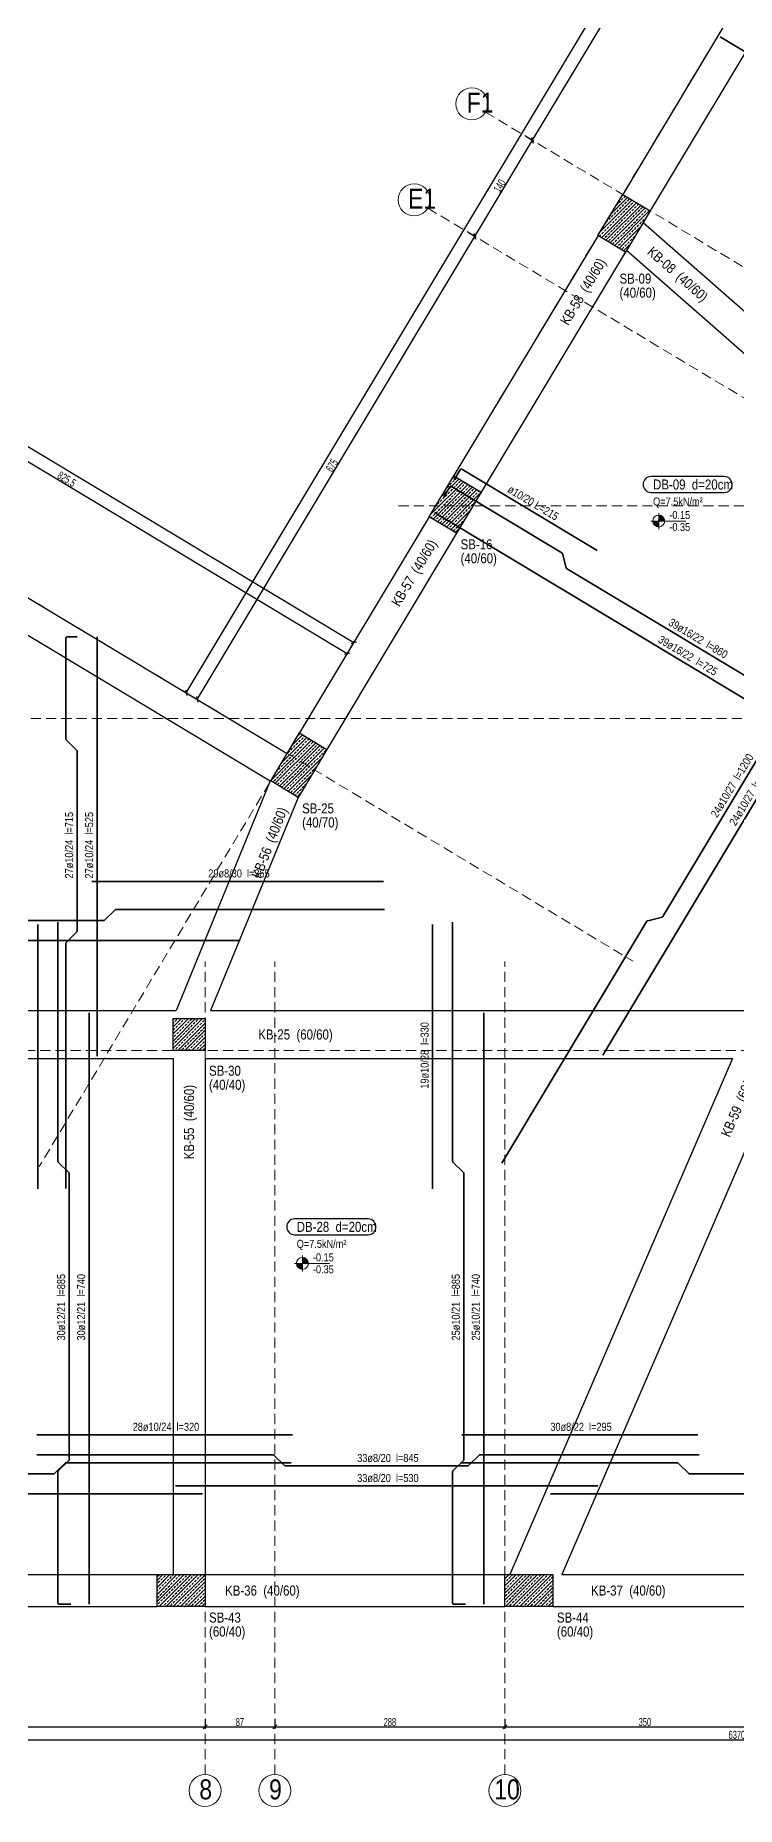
# Model space of a CAD drawing. Header units: millimetres. Extents: x 2068 to 9186, y 624 to 4235.
# Drawn here: x 4861 to 5737, y 631 to 2844 of the extents above; entities that cross this region are included whole.
import ezdxf
from ezdxf.enums import TextEntityAlignment as Align

# ---------------------------------------------------------------- set-up
doc = ezdxf.new("R2010")
doc.units = ezdxf.units.MM
doc.linetypes.add('DASHED', pattern=[19.05, 12.7, -6.35])
for name, color, linetype, lineweight in [('AKS BALONU (BEYKENT)', 7, 'Continuous', 20), ('AKS CIZGISI (BEYKENT)', 252, 'DASHED', 20), ('AKS NO (BEYKENT)', 3, 'Continuous', 20), ('AKS OLCU (BEYKENT)', 200, 'Continuous', 20), ('DONATI (BEYKENT)', 4, 'Continuous', 35), ('DONATI YAZISI (BEYKENT)', 3, 'Continuous', 20), ('DOSEME ISMI (BEYKENT)', 9, 'Continuous', 20), ('DOSEME PAFTA (BEYKENT)', 3, 'Continuous', 20), ('KIRIS (BEYKENT)', 2, 'Continuous', 30), ('KIRIS ISMI (BEYKENT)', 40, 'Continuous', 20), ('KOLON (BEYKENT)', 3, 'Continuous', 30), ('KOLON ISMI (BEYKENT)', 91, 'Continuous', 20), ('KOT CIZGI (BEYKENT)', 120, 'Continuous', 20), ('KOT YAZI (BEYKENT)', 7, 'Continuous', 20), ('TARAMA (BEYKENT)', 252, 'Continuous', 25), ('YAZI (BEYKENT)', 140, 'Continuous', 20)]:
    doc.layers.add(name, color=color, linetype=linetype, lineweight=lineweight)
doc.styles.add('DONATI YAZISI (BEYKENT)', font='')
doc.styles.add('DSMOLC-50', font='bahnschrift light condensed', dxfattribs={"width": 0.75, "height": 10})
doc.styles.add('KOT (BEYKENT)', font='')
doc.styles.add('YAZI (BEYKENT)', font='')
doc.styles.get('DONATI YAZISI (BEYKENT)').set_extended_font_data('Bahnschrift Light Condensed')
doc.styles.get('KOT (BEYKENT)').set_extended_font_data('Bahnschrift Light Condensed')
doc.styles.get('YAZI (BEYKENT)').set_extended_font_data('Bahnschrift Light Condensed')
doc.dimstyles.new('DSMOLC-50', dxfattribs={"dimtxt": 10, "dimasz": 5, "dimexe": 2, "dimexo": 2, "dimgap": 1, "dimtad": 1, "dimdec": 1, "dimrnd": 0.5, "dimzin": 12, "dimdsep": 46, "dimtxsty": 'DSMOLC-50', "dimblk": 'OBLIQUE', "dimblk1": 'OBLIQUE', "dimblk2": 'OBLIQUE', "dimcen": 0, "dimclrt": 7, "dimadec": 0, "dimazin": 0, "dimtfac": 1, "dimtdec": 4, "dimtix": 1, "dimtmove": 2, "dimatfit": 3, "dimfxl": 1, "dimtzin": 0, "dimarcsym": 0})
pattern_1 = [(45, (900.76, 27.5714), (-4.4194174, 4.4194174), []), (45, (905.1795, 27.5714), (-4.4194174, 4.4194174), [3.125, -1.5625])]

# ---------------------------------------------------------------- blocks, each defined once
blk = doc.blocks.new('_Oblique')
at = {"color": 0, "linetype": 'ByBlock', "lineweight": -2}
blk.add_line((-0.5, -0.5), (0.5, 0.5), dxfattribs=at)
blk = doc.blocks.new('*D98')
at = {"layer": 'AKS OLCU (BEYKENT)', "color": 0, "lineweight": -2, "transparency": 16777216}
for p, q in [((4497.7, 740.1), (4497.7, 728.1)), ((5072.7, 740.1), (5072.7, 728.1)), ((4497.7, 730.1), (5072.7, 730.1))]:
    blk.add_line(p, q, dxfattribs=at)
at = {"layer": 'DEFPOINTS', "color": 0, "transparency": 16777216}
for p in [(4497.7, 742.1), (5072.7, 742.1), (5072.7, 730.1)]:
    blk.add_point(p, dxfattribs=at)
at = {"layer": 'AKS OLCU (BEYKENT)', "color": 0, "lineweight": -2, "transparency": 16777216, "xscale": 5, "yscale": 5, "zscale": 5, "rotation": 180}
blk.add_blockref('_Oblique', (4497.7, 730.1), dxfattribs=at)
at = {"layer": 'AKS OLCU (BEYKENT)', "color": 0, "lineweight": -2, "transparency": 16777216, "xscale": 5, "yscale": 5, "zscale": 5}
blk.add_blockref('_Oblique', (5072.7, 730.1), dxfattribs=at)
at = {"layer": 'AKS OLCU (BEYKENT)', "color": 7, "transparency": 16777216, "insert": (4785.2, 736.2), "char_height": 10, "attachment_point": 5, "style": 'DSMOLC-50'}
blk.add_mtext('575', dxfattribs=at)
blk = doc.blocks.new('*D99')
at = {"layer": 'AKS OLCU (BEYKENT)', "color": 0, "lineweight": -2, "transparency": 16777216}
for p, q in [((5072.7, 740.1), (5072.7, 728.1)), ((5159.9, 740.1), (5159.9, 728.1)), ((5072.7, 730.1), (5159.9, 730.1))]:
    blk.add_line(p, q, dxfattribs=at)
at = {"layer": 'DEFPOINTS', "color": 0, "transparency": 16777216}
for p in [(5072.7, 742.1), (5159.9, 742.1), (5159.9, 730.1)]:
    blk.add_point(p, dxfattribs=at)
at = {"layer": 'AKS OLCU (BEYKENT)', "color": 0, "lineweight": -2, "transparency": 16777216, "xscale": 5, "yscale": 5, "zscale": 5, "rotation": 180}
blk.add_blockref('_Oblique', (5072.7, 730.1), dxfattribs=at)
at = {"layer": 'AKS OLCU (BEYKENT)', "color": 0, "lineweight": -2, "transparency": 16777216, "xscale": 5, "yscale": 5, "zscale": 5}
blk.add_blockref('_Oblique', (5159.9, 730.1), dxfattribs=at)
at = {"layer": 'AKS OLCU (BEYKENT)', "color": 7, "transparency": 16777216, "insert": (5116.3, 736.2), "char_height": 10, "attachment_point": 5, "style": 'DSMOLC-50'}
blk.add_mtext('87', dxfattribs=at)
blk = doc.blocks.new('*D100')
at = {"layer": 'AKS OLCU (BEYKENT)', "color": 0, "lineweight": -2, "transparency": 16777216}
for p, q in [((5159.9, 740.1), (5159.9, 728.1)), ((5447.7, 740.1), (5447.7, 728.1)), ((5159.9, 730.1), (5447.7, 730.1))]:
    blk.add_line(p, q, dxfattribs=at)
at = {"layer": 'DEFPOINTS', "color": 0, "transparency": 16777216}
for p in [(5159.9, 742.1), (5447.7, 742.1), (5447.7, 730.1)]:
    blk.add_point(p, dxfattribs=at)
at = {"layer": 'AKS OLCU (BEYKENT)', "color": 0, "lineweight": -2, "transparency": 16777216, "xscale": 5, "yscale": 5, "zscale": 5, "rotation": 180}
blk.add_blockref('_Oblique', (5159.9, 730.1), dxfattribs=at)
at = {"layer": 'AKS OLCU (BEYKENT)', "color": 0, "lineweight": -2, "transparency": 16777216, "xscale": 5, "yscale": 5, "zscale": 5}
blk.add_blockref('_Oblique', (5447.7, 730.1), dxfattribs=at)
at = {"layer": 'AKS OLCU (BEYKENT)', "color": 7, "transparency": 16777216, "insert": (5303.8, 736.2), "char_height": 10, "attachment_point": 5, "style": 'DSMOLC-50'}
blk.add_mtext('288', dxfattribs=at)
blk = doc.blocks.new('*D101')
at = {"layer": 'AKS OLCU (BEYKENT)', "color": 0, "lineweight": -2, "transparency": 16777216}
for p, q in [((5447.7, 740.1), (5447.7, 728.1)), ((5797.7, 740.1), (5797.7, 728.1)), ((5447.7, 730.1), (5797.7, 730.1))]:
    blk.add_line(p, q, dxfattribs=at)
at = {"layer": 'DEFPOINTS', "color": 0, "transparency": 16777216}
for p in [(5447.7, 742.1), (5797.7, 742.1), (5797.7, 730.1)]:
    blk.add_point(p, dxfattribs=at)
at = {"layer": 'AKS OLCU (BEYKENT)', "color": 0, "lineweight": -2, "transparency": 16777216, "xscale": 5, "yscale": 5, "zscale": 5, "rotation": 180}
blk.add_blockref('_Oblique', (5447.7, 730.1), dxfattribs=at)
at = {"layer": 'AKS OLCU (BEYKENT)', "color": 0, "lineweight": -2, "transparency": 16777216, "xscale": 5, "yscale": 5, "zscale": 5}
blk.add_blockref('_Oblique', (5797.7, 730.1), dxfattribs=at)
at = {"layer": 'AKS OLCU (BEYKENT)', "color": 7, "transparency": 16777216, "insert": (5622.7, 736.2), "char_height": 10, "attachment_point": 5, "style": 'DSMOLC-50'}
blk.add_mtext('350', dxfattribs=at)
blk = doc.blocks.new('*D117')
at = {"layer": 'AKS OLCU (BEYKENT)', "color": 0, "lineweight": -2, "transparency": 16777216}
for p, q in [((2552.7, 740.1), (2552.7, 712.1)), ((8922.7, 740.1), (8922.7, 712.1)), ((2552.7, 714.1), (8922.7, 714.1))]:
    blk.add_line(p, q, dxfattribs=at)
at = {"layer": 'DEFPOINTS', "color": 0, "transparency": 16777216}
for p in [(2552.7, 742.1), (8922.7, 742.1), (8922.7, 714.1)]:
    blk.add_point(p, dxfattribs=at)
at = {"layer": 'AKS OLCU (BEYKENT)', "color": 0, "lineweight": -2, "transparency": 16777216, "xscale": 5, "yscale": 5, "zscale": 5, "rotation": 180}
blk.add_blockref('_Oblique', (2552.7, 714.1), dxfattribs=at)
at = {"layer": 'AKS OLCU (BEYKENT)', "color": 0, "lineweight": -2, "transparency": 16777216, "xscale": 5, "yscale": 5, "zscale": 5}
blk.add_blockref('_Oblique', (8922.7, 714.1), dxfattribs=at)
at = {"layer": 'AKS OLCU (BEYKENT)', "color": 7, "transparency": 16777216, "insert": (5737.7, 720.2), "char_height": 10, "attachment_point": 5, "style": 'DSMOLC-50'}
blk.add_mtext('6370', dxfattribs=at)
blk = doc.blocks.new('*D126')
at = {"layer": 'AKS OLCU (BEYKENT)', "color": 0, "lineweight": -2, "transparency": 16777216}
for p, q in [((4547.7, 2505.5), (4541.6, 2495.3)), ((4542.6, 2497), (5250.5, 2071.9)), ((5255.6, 2080.5), (5249.5, 2070.2))]:
    blk.add_line(p, q, dxfattribs=at)
at = {"layer": 'DEFPOINTS', "color": 0, "transparency": 16777216}
for p in [(4548.8, 2507.3), (5256.7, 2082.2), (5250.5, 2071.9)]:
    blk.add_point(p, dxfattribs=at)
at = {"layer": 'AKS OLCU (BEYKENT)', "color": 0, "lineweight": -2, "transparency": 16777216, "xscale": 5, "yscale": 5, "zscale": 5}
for p, rotation in [((4542.6, 2497), 149.019697985541), ((5250.5, 2071.9), 329.019697985541)]:
    blk.add_blockref('_Oblique', p, dxfattribs=dict(at, rotation=rotation))
at = {"layer": 'AKS OLCU (BEYKENT)', "color": 7, "transparency": 16777216, "insert": (4899.7, 2289.7), "char_height": 10, "attachment_point": 5, "rotation": 329.0197, "style": 'DSMOLC-50'}
blk.add_mtext('825.5', dxfattribs=at)
blk = doc.blocks.new('*D127')
at = {"layer": 'AKS OLCU (BEYKENT)', "color": 0, "lineweight": -2, "transparency": 16777216}
for p, q in [((3534.5, 3118.6), (3536.5, 3122)), ((3535.5, 3120.3), (5258.7, 2085.7)), ((5257.7, 2083.9), (5259.8, 2087.4))]:
    blk.add_line(p, q, dxfattribs=at)
at = {"layer": 'DEFPOINTS', "color": 0, "transparency": 16777216}
for p in [(3533.4, 3116.9), (5256.7, 2082.2), (5258.7, 2085.7)]:
    blk.add_point(p, dxfattribs=at)
at = {"layer": 'AKS OLCU (BEYKENT)', "color": 0, "lineweight": -2, "transparency": 16777216, "xscale": 5, "yscale": 5, "zscale": 5}
for p, rotation in [((3535.5, 3120.3), 149.019697985541), ((5258.7, 2085.7), 329.019697985541)]:
    blk.add_blockref('_Oblique', p, dxfattribs=dict(at, rotation=rotation))
at = {"layer": 'AKS OLCU (BEYKENT)', "color": 7, "transparency": 16777216, "insert": (4400.3, 2608.2), "char_height": 10, "attachment_point": 5, "rotation": 329.0197, "style": 'DSMOLC-50'}
blk.add_mtext('2010', dxfattribs=at)
blk = doc.blocks.new('*D128')
at = {"layer": 'AKS OLCU (BEYKENT)', "color": 0, "lineweight": -2, "transparency": 16777216}
for p, q in [((5062.8, 2014.5), (5410.2, 2593.1)), ((5401.6, 2598.3), (5411.9, 2592.1)), ((5054.2, 2019.6), (5064.5, 2013.4))]:
    blk.add_line(p, q, dxfattribs=at)
at = {"layer": 'DEFPOINTS', "color": 0, "transparency": 16777216}
for p in [(5399.9, 2599.3), (5410.2, 2593.1), (5052.5, 2020.7)]:
    blk.add_point(p, dxfattribs=at)
at = {"layer": 'AKS OLCU (BEYKENT)', "color": 0, "lineweight": -2, "transparency": 16777216, "xscale": 5, "yscale": 5, "zscale": 5}
for p, rotation in [((5410.2, 2593.1), 59.02005445006816), ((5062.8, 2014.5), 239.0200544500682)]:
    blk.add_blockref('_Oblique', p, dxfattribs=dict(at, rotation=rotation))
at = {"layer": 'AKS OLCU (BEYKENT)', "color": 7, "transparency": 16777216, "insert": (5231.3, 2306.9), "char_height": 10, "attachment_point": 5, "rotation": 59.0201, "style": 'DSMOLC-50'}
blk.add_mtext('675', dxfattribs=at)
blk = doc.blocks.new('*D129')
at = {"layer": 'AKS OLCU (BEYKENT)', "color": 0, "lineweight": -2, "transparency": 16777216}
for p, q in [((5410.2, 2593.1), (5482.2, 2713.2)), ((5473.7, 2718.3), (5484, 2712.1)), ((5401.6, 2598.3), (5411.9, 2592.1))]:
    blk.add_line(p, q, dxfattribs=at)
at = {"layer": 'DEFPOINTS', "color": 0, "transparency": 16777216}
for p in [(5472, 2719.3), (5482.2, 2713.2), (5399.9, 2599.3)]:
    blk.add_point(p, dxfattribs=at)
at = {"layer": 'AKS OLCU (BEYKENT)', "color": 0, "lineweight": -2, "transparency": 16777216, "xscale": 5, "yscale": 5, "zscale": 5}
for p, rotation in [((5482.2, 2713.2), 59.02005445006816), ((5410.2, 2593.1), 239.0200544500682)]:
    blk.add_blockref('_Oblique', p, dxfattribs=dict(at, rotation=rotation))
at = {"layer": 'AKS OLCU (BEYKENT)', "color": 7, "transparency": 16777216, "insert": (5441, 2656.3), "char_height": 10, "attachment_point": 5, "rotation": 59.0201, "style": 'DSMOLC-50'}
blk.add_mtext('140', dxfattribs=at)
blk = doc.blocks.new('*D130')
at = {"layer": 'AKS OLCU (BEYKENT)', "color": 0, "lineweight": -2, "transparency": 16777216}
for p, q in [((5482.2, 2713.2), (5801.4, 3244.7)), ((5792.8, 3249.9), (5803.1, 3243.7)), ((5473.7, 2718.3), (5484, 2712.1))]:
    blk.add_line(p, q, dxfattribs=at)
at = {"layer": 'DEFPOINTS', "color": 0, "transparency": 16777216}
for p in [(5791.1, 3250.9), (5801.4, 3244.7), (5472, 2719.3)]:
    blk.add_point(p, dxfattribs=at)
at = {"layer": 'AKS OLCU (BEYKENT)', "color": 0, "lineweight": -2, "transparency": 16777216, "xscale": 5, "yscale": 5, "zscale": 5}
for p, rotation in [((5801.4, 3244.7), 59.02005445006816), ((5482.2, 2713.2), 239.0200544500682)]:
    blk.add_blockref('_Oblique', p, dxfattribs=dict(at, rotation=rotation))
at = {"layer": 'AKS OLCU (BEYKENT)', "color": 7, "transparency": 16777216, "insert": (5636.6, 2982.1), "char_height": 10, "attachment_point": 5, "rotation": 59.0201, "style": 'DSMOLC-50'}
blk.add_mtext('620', dxfattribs=at)
blk = doc.blocks.new('*D132')
at = {"layer": 'AKS OLCU (BEYKENT)', "color": 0, "lineweight": -2, "transparency": 16777216}
for p, q in [((5049, 2022.7), (6178.9, 3904.5)), ((6180.6, 3903.5), (6177.1, 3905.6)), ((5050.8, 2021.7), (5047.3, 2023.7))]:
    blk.add_line(p, q, dxfattribs=at)
at = {"layer": 'DEFPOINTS', "color": 0, "transparency": 16777216}
for p in [(6178.9, 3904.5), (6182.3, 3902.5), (5052.5, 2020.7)]:
    blk.add_point(p, dxfattribs=at)
at = {"layer": 'AKS OLCU (BEYKENT)', "color": 0, "lineweight": -2, "transparency": 16777216, "xscale": 5, "yscale": 5, "zscale": 5}
for p, rotation in [((6178.9, 3904.5), 59.02005445006816), ((5049, 2022.7), 239.0200544500682)]:
    blk.add_blockref('_Oblique', p, dxfattribs=dict(at, rotation=rotation))
at = {"layer": 'AKS OLCU (BEYKENT)', "color": 7, "transparency": 16777216, "insert": (5608.7, 2966.8), "char_height": 10, "attachment_point": 5, "rotation": 59.0201, "style": 'DSMOLC-50'}
blk.add_mtext('2195', dxfattribs=at)

msp = doc.modelspace()

# ---------------------------------------------------------------- hatches: boundary and pattern name
at = {"layer": 'KOT CIZGI (BEYKENT)'}
h = msp.add_hatch(color=256, dxfattribs=at)
h.dxf.hatch_style = 1
h.paths.add_polyline_path([(5639.98, 2237.39), (5632.48, 2237.39, 0.4142136), (5639.98, 2229.89)])
h = msp.add_hatch(color=256, dxfattribs=at)
h.dxf.hatch_style = 1
h.paths.add_polyline_path([(5639.98, 2244.89), (5639.98, 2237.39), (5647.48, 2237.39, 0.4142136)])
h = msp.add_hatch(color=256, dxfattribs=at)
h.dxf.hatch_style = 1
h.paths.add_polyline_path([(5194.42, 1309.58), (5186.92, 1309.58, 0.4142136), (5194.42, 1302.08)])
h = msp.add_hatch(color=256, dxfattribs=at)
h.dxf.hatch_style = 1
h.paths.add_polyline_path([(5194.42, 1317.08), (5194.42, 1309.58), (5201.92, 1309.58, 0.4142136)])
at = {"layer": 'TARAMA (BEYKENT)'}
h = msp.add_hatch(dxfattribs=at)
h.set_pattern_fill('ANSI33', color=256, style=0, pattern_type=0)
h.set_pattern_definition(pattern_1)
h.paths.add_polyline_path([(5594.9, 2645.56), (5629.19, 2624.97), (5598.31, 2573.53), (5564.01, 2594.12)], flags=0)
h = msp.add_hatch(dxfattribs=at)
h.set_pattern_fill('ANSI33', color=256, style=0, pattern_type=0)
h.set_pattern_definition(pattern_1)
h.paths.add_polyline_path([(5383.85, 2294.05), (5418.15, 2273.46), (5387.26, 2222.02), (5352.97, 2242.61)], flags=0)
h = msp.add_hatch(dxfattribs=at)
h.set_pattern_fill('ANSI33', color=256, style=0, pattern_type=0)
h.set_pattern_definition(pattern_1)
h.paths.add_polyline_path([(5190.82, 1972.55), (5225.12, 1951.96), (5189.08, 1891.94), (5154.79, 1912.53)], flags=0)
h = msp.add_hatch(dxfattribs=at)
h.set_pattern_fill('ANSI33', color=256, style=0, pattern_type=0)
h.set_pattern_definition(pattern_1)
h.paths.add_polyline_path([(5032.73, 1615.62), (5072.72, 1615.62), (5072.72, 1575.62), (5032.73, 1575.62)], flags=0)
h = msp.add_hatch(dxfattribs=at)
h.set_pattern_fill('ANSI33', color=256, style=0, pattern_type=0)
h.set_pattern_definition(pattern_1)
h.paths.add_polyline_path([(5012.72, 920.62), (5072.72, 920.62), (5072.72, 880.62), (5012.72, 880.62)], flags=0)
h = msp.add_hatch(dxfattribs=at)
h.set_pattern_fill('ANSI33', color=256, style=0, pattern_type=0)
h.set_pattern_definition(pattern_1)
h.paths.add_polyline_path([(5447.69, 920.62), (5507.69, 920.62), (5507.69, 880.62), (5447.69, 880.62)], flags=0)

# ---------------------------------------------------------------- linework, layer by layer
at = {"layer": 'AKS BALONU (BEYKENT)'}
for centre in [(5406.28, 2758.78), (5334.21, 2638.75), (5072.73, 650.62), (5159.93, 650.62), (5447.72, 650.62)]:
    msp.add_circle(centre, 20, dxfattribs=at)
at = {"layer": 'AKS CIZGISI (BEYKENT)'}
for p, q in [((6408.19, 4000.16), (4865.37, 1430.47)), ((3280.65, 3084.41), (5607.94, 1687.16)), ((5423.42, 2748.48), (6665.09, 2003.02)), ((5351.36, 2628.45), (6593.03, 1882.99)), ((5314.69, 2256.15), (9137.72, 2256.15)), ((3254.71, 1990.62), (9137.72, 1990.62)), ((5072.73, 670.62), (5072.73, 1686.91)), ((5159.93, 670.62), (5159.93, 1686.91)), ((5447.72, 670.62), (5447.72, 1686.91)), ((2752.06, 1575.62), (9137.72, 1575.62)), ((2352.73, 880.62), (9137.72, 880.62))]:
    msp.add_line(p, q, dxfattribs=at)
at = {"layer": 'DONATI (BEYKENT)'}
for points in [[(5716.68, 2842.6), (6337.41, 2469.92)], [(5570.22, 1569.75), (6008.96, 2300.51)], [(5359.62, 2247.9), (5980.35, 1875.21)], [(4937.78, 1568.62), (4937.78, 2092.48)], [(4931.05, 1786.94), (5296.05, 1786.94)], [(4863.78, 1402.89), (4863.78, 1732.89)], [(5357.24, 1402.89), (5357.24, 1732.89)], [(4460.73, 1712.94), (5116.65, 1712.94)], [(4927.78, 883.62), (4927.78, 1622.62)], [(5421.24, 883.62), (5421.24, 1622.62)], [(4862.27, 1095.32), (5182.26, 1095.32)], [(5393.75, 1095.32), (5688.75, 1095.32)], [(4322.11, 1021.32), (5069.72, 1021.32)], [(5035.73, 1031.32), (5563.82, 1031.32)], [(5504.48, 1021.32), (6092.93, 1021.32)]]:
    msp.add_lwpolyline(points, dxfattribs=at)
for points in [[(5443.66, 1434.72), (5625.24, 1737.16, -0.1989124), (5626.17, 1737.84), (5644.17, 1742.34, 0.1989124), (5645.09, 1743.02), (5863.89, 2107.45, 0.1989124), (5864.06, 2108.58), (5859.57, 2126.59, -0.1989124), (5859.74, 2127.72), (6054.27, 2451.74)], [(5371.46, 2267.61), (5378.92, 2280.05, -0.4142136), (5380.98, 2280.56), (5518.91, 2197.75, -0.1989124), (5519.59, 2196.82), (5524.09, 2178.82, 0.1989124), (5524.77, 2177.9), (5823.79, 1998.37, 0.1989124), (5824.92, 1998.2), (5842.93, 2002.7, -0.1989124), (5844.06, 2002.53), (6089.07, 1855.43)], [(5384.33, 2289.05), (5391.79, 2301.48, -0.4142136), (5393.85, 2301.99), (5563.18, 2200.33)], [(4898.78, 1403.09), (4898.78, 1709.64, -0.1989124), (4899.22, 1710.7), (4912.34, 1723.82, 0.1989124), (4912.78, 1724.88), (4912.78, 1949.57, 0.1989124), (4912.34, 1950.63), (4899.22, 1963.75, -0.1989124), (4898.78, 1964.81), (4898.78, 2090.98, -0.4142136), (4900.28, 2092.48), (4912.78, 2092.48)], [(4328.59, 1751.94), (4612.84, 1751.94, -0.1989124), (4613.9, 1751.5), (4627.02, 1738.38, 0.1989124), (4628.09, 1737.94), (4946.06, 1737.94, 0.1989124), (4947.12, 1738.38), (4960.24, 1751.5, -0.1989124), (4961.3, 1751.94), (5296.99, 1751.94)], [(4904.78, 883.62), (4890.28, 883.62, -0.4142136), (4888.78, 885.12), (4888.78, 1049, -0.1989124), (4889.22, 1050.06), (4902.34, 1063.18, 0.1989124), (4902.78, 1064.24), (4902.78, 1422, 0.1989124), (4902.34, 1423.06), (4889.22, 1436.18, -0.1989124), (4888.78, 1437.24), (4888.78, 1736.02)], [(5398.24, 883.62), (5383.74, 883.62, -0.4142136), (5382.24, 885.12), (5382.24, 1049, -0.1989124), (5382.68, 1050.06), (5395.8, 1063.18, 0.1989124), (5396.24, 1064.24), (5396.24, 1422, 0.1989124), (5395.8, 1423.06), (5382.68, 1436.18, -0.1989124), (5382.24, 1437.24), (5382.24, 1736.02)], [(4862.21, 1070.32), (5157.86, 1070.32, -0.1989124), (5158.92, 1069.88), (5172.04, 1056.76, 0.1989124), (5173.1, 1056.32), (5401.11, 1056.32, 0.1989124), (5402.17, 1056.76), (5415.29, 1069.88, -0.1989124), (5416.35, 1070.32), (5690.61, 1070.32)], [(4221.86, 1060.32), (4494.16, 1060.32, -0.1989124), (4495.22, 1059.88), (4508.34, 1046.76, 0.1989124), (4509.4, 1046.32), (4883.62, 1046.32, 0.1989124), (4884.68, 1046.76), (4897.8, 1059.88, -0.1989124), (4898.86, 1060.32), (5180.25, 1060.32)], [(5392.38, 1060.32), (5663.31, 1060.32, -0.1989124), (5664.37, 1059.88), (5677.49, 1046.76, 0.1989124), (5678.55, 1046.32), (5940.63, 1046.32, 0.1989124), (5941.7, 1046.76), (5954.82, 1059.88, -0.1989124), (5955.88, 1060.32), (6260.79, 1060.32)]]:
    msp.add_lwpolyline(points, format="xyb", dxfattribs=at)
at = {"layer": 'DOSEME PAFTA (BEYKENT)', "lineweight": -3}
for points in [[(5630.27, 2273.11), (5721.95, 2273.11, 1), (5721.95, 2292.89), (5630.27, 2292.89, 1)], [(5184.71, 1345.3), (5276.57, 1345.3, 1), (5276.57, 1365.08), (5184.71, 1365.08, 1)]]:
    msp.add_lwpolyline(points, format="xyb", close=True, dxfattribs=at)
at = {"layer": 'KIRIS (BEYKENT)'}
for p, q in [((5883.19, 3125.77), (5594.93, 2645.66)), ((5917.48, 3105.18), (5629.23, 2625.07)), ((5564.05, 2594.22), (5383.84, 2294.06)), ((5620.42, 2610.55), (6102.07, 2188.67)), ((5598.34, 2573.63), (5418.13, 2273.47)), ((5599.5, 2575.71), (6081.14, 2153.82)), ((4518.9, 2340.97), (5175.29, 1946.88)), ((4498.31, 2306.68), (5154.31, 1912.82)), ((5352.95, 2242.62), (5190.81, 1972.56)), ((5387.24, 2222.03), (5225.1, 1951.97)), ((5154.31, 1912.82), (5036.5, 1625.62)), ((5189, 1891.99), (5079.73, 1625.62)), ((4497.72, 1625.62), (5036.5, 1625.62)), ((5079.73, 1625.62), (5764.01, 1625.62)), ((4490.98, 1565.62), (5032.73, 1565.62)), ((5032.73, 1565.62), (5032.73, 920.52)), ((5072.72, 1565.62), (5732.1, 1565.62)), ((5072.72, 1565.62), (5072.72, 920.62)), ((5732.1, 1565.62), (5453.66, 920.52)), ((5797.45, 1565.62), (5519.03, 920.62)), ((4337.73, 920.62), (5012.82, 920.62)), ((5072.82, 920.62), (5447.69, 920.62)), ((5519.03, 920.62), (5987.7, 920.62)), ((4337.73, 880.62), (5012.82, 880.62)), ((5072.82, 880.62), (5447.69, 880.62)), ((5507.69, 880.62), (5987.7, 880.62))]:
    msp.add_line(p, q, dxfattribs=at)
at = {"layer": 'KOLON (BEYKENT)'}
for points in [[(5594.9, 2645.56), (5629.19, 2624.97), (5598.31, 2573.53), (5564.01, 2594.12)], [(5383.85, 2294.05), (5418.15, 2273.46), (5387.26, 2222.02), (5352.97, 2242.61)], [(5190.82, 1972.55), (5225.12, 1951.96), (5189.08, 1891.94), (5154.79, 1912.53)], [(5032.73, 1615.62), (5072.72, 1615.62), (5072.72, 1575.62), (5032.73, 1575.62)], [(5012.72, 920.62), (5072.72, 920.62), (5072.72, 880.62), (5012.72, 880.62)], [(5447.69, 920.62), (5507.69, 920.62), (5507.69, 880.62), (5447.69, 880.62)]]:
    msp.add_lwpolyline(points, close=True, dxfattribs=at)
at = {"layer": 'KOT CIZGI (BEYKENT)'}
for p, q in [((5629.98, 2237.39), (5674.01, 2237.39)), ((5639.98, 2247.39), (5639.98, 2227.39)), ((5184.42, 1309.58), (5228.45, 1309.58)), ((5194.42, 1319.58), (5194.42, 1299.58))]:
    msp.add_line(p, q, dxfattribs=at)
for centre in [(5639.98, 2237.39), (5194.42, 1309.58)]:
    msp.add_circle(centre, 7.5, dxfattribs=at)

# ---------------------------------------------------------------- texts
at = {"layer": 'AKS NO (BEYKENT)', "style": 'YAZI (BEYKENT)'}
for s, p in [('F1', (5399.95, 2747.78)), ('E1', (5326.62, 2627.75)), ('8', (5065.6, 639.62)), ('9', (5152.81, 639.62)), ('10', (5434.38, 639.62))]:
    msp.add_text(s, height=25, dxfattribs=at).set_placement(p)
at = {"layer": 'DONATI YAZISI (BEYKENT)', "style": 'DONATI YAZISI (BEYKENT)'}
for s, rotation, p in [('ø10/20 L=215', 329, (5483.02, 2260.12)), (' 39ø16/22  l=860', 329, (5688, 2091.56)), (' 39ø16/22  l=725', 329, (5675.13, 2070.13)), (' 24ø10/27  l=1200', 59, (5730.91, 1905.38)), (' 24ø10/27  l=855', 59, (5752.34, 1892.51)), (' 27ø10/24  l=715', 90, (4902.78, 1830.55)), (' 27ø10/24  l=525', 90, (4927.78, 1830.55)), (' 19ø10/28  l=330', 90, (5347.24, 1567.89)), (' 30ø12/21  l=885', 90, (4892.78, 1253.12)), (' 30ø12/21  l=740', 90, (4917.78, 1253.12)), (' 25ø10/21  l=885', 90, (5386.24, 1253.12)), (' 25ø10/21  l=740', 90, (5411.24, 1253.12))]:
    msp.add_text(s, height=10, rotation=rotation, dxfattribs=at).set_placement(p, align=Align.MIDDLE_CENTER)
for s, p in [(' 29ø8/30  l=365', (5113.55, 1796.94)), (' 28ø10/24  l=320', (5022.27, 1105.32)), (' 30ø8/22  l=295', (5541.25, 1105.32)), (' 33ø8/20  l=845', (5299.77, 1066.32)), (' 33ø8/20  l=530', (5299.77, 1041.32))]:
    msp.add_text(s, height=10, dxfattribs=at).set_placement(p, align=Align.MIDDLE_CENTER)
at = {"layer": 'DOSEME ISMI (BEYKENT)', "style": 'YAZI (BEYKENT)'}
for s, p in [('DB-09  d=20cm', (5632.91, 2276.77)), ('DB-28  d=20cm', (5187.35, 1348.95))]:
    msp.add_text(s, height=12.5, dxfattribs=at).set_placement(p)
at = {"layer": 'KIRIS ISMI (BEYKENT)', "style": 'YAZI (BEYKENT)'}
for s, rotation, p in [('KB-08  (40/60)', 318.78476, (5624.61, 2571.98)), ('KB-58  (40/60)', 59.01964, (5526.7, 2481)), ('KB-57  (40/60)', 59.01962, (5315.6, 2129.4)), ('KB-56  (40/60)', 68.8259, (5142.36, 1789.69)), ('KB-59  (60/60)', 66.6524, (5728.73, 1466.32)), ('KB-55  (40/60)', 90, (5058.98, 1439.48))]:
    msp.add_text(s, height=12.5, rotation=rotation, dxfattribs=at).set_placement(p)
for s, p in [('KB-25  (60/60)', (5139.26, 1589.37)), ('KB-36  (40/60)', (5097.83, 894.37)), ('KB-37  (40/60)', (5555.38, 894.37))]:
    msp.add_text(s, height=12.5, dxfattribs=at).set_placement(p)
at = {"layer": 'KOLON ISMI (BEYKENT)', "style": 'YAZI (BEYKENT)'}
for s, p in [('SB-09', (5590.92, 2534.09)), ('(40/60)', (5590.92, 2516.59)), ('SB-16', (5392.26, 2202.02)), ('(40/60)', (5392.26, 2184.52)), ('SB-25', (5194.08, 1871.94)), ('(40/70)', (5194.08, 1854.44)), ('SB-30', (5077.72, 1544.08)), ('(40/40)', (5077.72, 1526.58)), ('SB-43', (5077.72, 860.62)), ('SB-44', (5512.69, 860.62)), ('(60/40)', (5077.72, 843.12)), ('(60/40)', (5512.69, 843.12))]:
    msp.add_text(s, height=12.5, dxfattribs=at).set_placement(p)
at = {"layer": 'KOT YAZI (BEYKENT)', "style": 'KOT (BEYKENT)'}
for s, p in [(' -0.15', (5649.98, 2239.89)), (' -0.35', (5649.98, 2224.89)), (' -0.15', (5204.42, 1312.08)), (' -0.35', (5204.42, 1297.08))]:
    msp.add_text(s, height=10, dxfattribs=at).set_placement(p)
at = {"layer": 'YAZI (BEYKENT)', "style": 'YAZI (BEYKENT)'}
for p in [(5632.91, 2256.77), (5187.35, 1328.95)]:
    msp.add_text('Q=7.5kN/m²', height=10, dxfattribs=at).set_placement(p)

# ---------------------------------------------------------------- dimensions: what is measured, and where the dimension line sits
at = {"layer": 'AKS OLCU (BEYKENT)'}
for base, p1, p2, angle, picture, middle in [((6178.86, 3904.54), (5052.47, 2020.65), (6182.29, 3902.48), 59.02005, '*D132', (5608.72, 2966.77)), ((5801.38, 3244.72), (5471.95, 2719.35), (5791.09, 3250.9), 59.02005, '*D130', (5636.58, 2982.09)), ((5258.74, 2085.65), (3533.43, 3116.85), (5256.68, 2082.22), 329.0197, '*D127', (4400.25, 2608.2)), ((5482.24, 2713.17), (5399.89, 2599.32), (5471.95, 2719.35), 59.02005, '*D129', (5440.98, 2656.3)), ((5410.1792, 2593.1398), (5052.4703, 2020.6528), (5399.891, 2599.3166), 59.02005, '*D128', (5231.2805, 2306.9228)), ((5250.5, 2071.94), (4548.76, 2507.25), (5256.68, 2082.22), 329.0197, '*D126', (4899.68, 2289.68))]:
    dim = msp.add_linear_dim(base=base, p1=p1, p2=p2, angle=angle, dimstyle='DSMOLC-50', dxfattribs=at)
    dim.commit()
    dim.dimension.update_dxf_attribs({"geometry": picture, "text_midpoint": middle})
for base, p1, p2, picture, middle in [((8922.72, 714.1), (2552.73, 742.1), (8922.72, 742.1), '*D117', (5737.72, 720.2)), ((5072.73, 730.1), (4497.73, 742.1), (5072.73, 742.1), '*D98', (4785.23, 736.15)), ((5159.93, 730.1), (5072.73, 742.1), (5159.93, 742.1), '*D99', (5116.33, 736.2)), ((5447.72, 730.1), (5159.93, 742.1), (5447.72, 742.1), '*D100', (5303.83, 736.2)), ((5797.72, 730.1), (5447.72, 742.1), (5797.72, 742.1), '*D101', (5622.72, 736.2))]:
    dim = msp.add_linear_dim(base=base, p1=p1, p2=p2, dimstyle='DSMOLC-50', dxfattribs=at)
    dim.commit()
    dim.dimension.update_dxf_attribs({"geometry": picture, "text_midpoint": middle})

doc.saveas('drawing.dxf')
